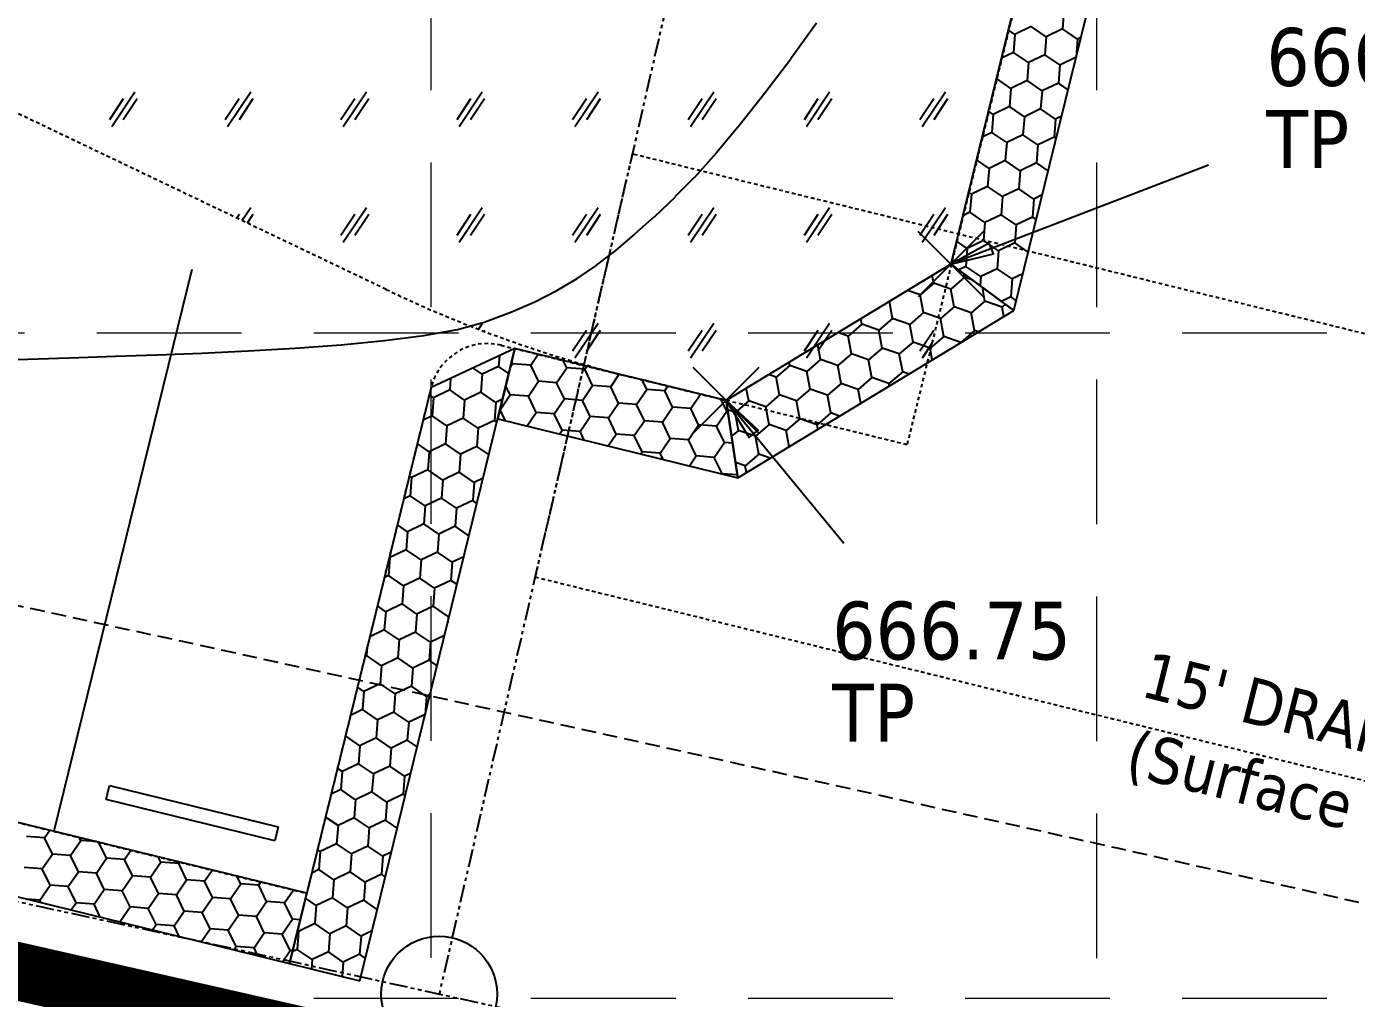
# Model space of a CAD drawing. Header units: inches. Extents: x 6967 to 7890, y 13663 to 15138.
# Drawn here: x 7506.67 to 7552.61, y 14055.46 to 14089.06 of the extents above; entities that cross this region are included whole.
import ezdxf
from ezdxf.enums import TextEntityAlignment as Align

# ---------------------------------------------------------------- set-up
doc = ezdxf.new("R2010")
doc.units = ezdxf.units.IN
doc.header["$MEASUREMENT"] = 0
for name, pattern in [('DASHED', [0.75, 0.5, -0.25]), ('HIDDEN', [0.375, 0.25, -0.125]), ('XGWI003AR$0$HIDDEN2', [0.1875, 0.125, -0.0625]), ('xGWI003pt$0$HIDDEN2', [0.1875, 0.125, -0.0625]), ('xGWI003pt$0$PHANTOM2', [1.25, 0.625, -0.125, 0.125, -0.125, 0.125, -0.125])]:
    doc.linetypes.add(name, pattern=pattern)
for name, color, linetype in [('C-ANNO-EASE-N', 6, 'Continuous'), ('C-SITE-BLDG-STBK-N', 7, 'DASHED'), ('GRID', 254, 'HIDDEN'), ('LIMITS OF DISTURBANCE', 1, 'HIDDEN'), ('PC', 35, 'Continuous'), ('XGWI003AR$0$C-ESMT-ACCS-HTCH-N', 11, 'Continuous'), ('XGWI003AR$0$C-ESMT-ACCS-N', 2, 'XGWI003AR$0$HIDDEN2'), ('XGWI003AR$0$C-PKNG-PAVE-EDGE-N', 4, 'XGWI003AR$0$HIDDEN2'), ('XGWI003AR$0$C-PKNG-STRP-N', 6, 'Continuous'), ('XGWI003AR$0$C-PKNG-WEEL-STOP-N', 2, 'Continuous'), ('xGWI003pt$0$C-ANNO-ROAD-E', 6, 'Continuous'), ('xGWI003pt$0$C-BNDY-E', 3, 'xGWI003pt$0$PHANTOM2'), ('xGWI003pt$0$C-BNDY-N', 1, 'xGWI003pt$0$PHANTOM2'), ('xGWI003pt$0$C-EASE-STRM-N', 6, 'xGWI003pt$0$HIDDEN2'), ('XGWI003ST$0$C-STRM-RRAP-N', 6, 'Continuous')]:
    doc.layers.add(name, color=color, linetype=linetype)
doc.styles.add('L40', font='TAHOMA.TTF', dxfattribs={"height": 1.6})
doc.styles.add('L50', font='TAHOMA.TTF', dxfattribs={"height": 2})
doc.styles.get("Standard").update_dxf_attribs({"font": 'ARIAL.TTF'})

msp = doc.modelspace()

# ---------------------------------------------------------------- linework, layer by layer
at = {"layer": 'C-SITE-BLDG-STBK-N'}
msp.add_arc((6024.673, 7268.021), 6960.55, 76.3001427, 80.6559403, dxfattribs=at)
at = {"layer": 'defpoints'}
msp.add_circle((7520.922, 14055.611), 2, dxfattribs=at)
at = {"layer": 'GRID', "color": 252, "linetype": 'HIDDEN', "lineweight": 0, "ltscale": 20}
for p, q in [((7520.646, 13779.362), (7520.646, 15113.571)), ((7543.648, 13779.358), (7543.648, 15113.571)), ((6991.593, 14078.468), (7865.68, 14078.468)), ((6991.593, 14055.465), (7865.68, 14055.465))]:
    msp.add_line(p, q, dxfattribs=at)
at = {"layer": 'LIMITS OF DISTURBANCE', "linetype": 'DASHED', "ltscale": 25, "const_width": 2}
msp.add_lwpolyline([(7626.68, 14301.006), (7537.696, 14305.63), (7486.929, 14312.377), (7396.549, 14337.663), (7372.92, 14344.826), (7341.409, 14355.654), (7272.761, 14383.79), (7321.112, 14493.627), (7084.447, 14614.894), (7078.433, 14602.87), (7300.437, 14489.887), (7255.526, 14390.868), (7231.156, 14402.508, 0.426649), (7192.435, 14387.891), (7143.122, 14290.437, 0.055483), (7100.956, 14177.591), (7091.992, 14135.021), (7118.278, 14130.517), (7275.487, 14103.266), (7373.361, 14083.725), (7470.495, 14064.556), (7646.846, 14024.455)], format="xyb", dxfattribs=at)
at = {"layer": 'PC', "color": 25, "extrusion": (0.81026, -0.58607, 0), "elevation": -2152.783}
msp.add_lwpolyline([(15829.807, 667), (15831.338, 667)], dxfattribs=at)
at = {"layer": 'PC', "color": 25, "elevation": 667}
for points in [[(7532.176, 14086.764), (7533.067, 14087.944)], [(7523.394, 14079.183), (7524.221, 14079.544)], [(7520.386, 14078.38), (7521.553, 14078.591)], [(7517.533, 14078.058), (7519.029, 14078.203)], [(7519.029, 14078.203), (7520.386, 14078.38)], [(7508.472, 14077.618), (7509.739, 14077.66)], [(7509.739, 14077.66), (7511.171, 14077.71)], [(7512.717, 14077.77), (7514.326, 14077.845)], [(7514.326, 14077.845), (7515.949, 14077.94)], [(7515.949, 14077.94), (7517.533, 14078.058)], [(7506.346, 14077.545), (7507.421, 14077.579)], [(7507.421, 14077.579), (7508.472, 14077.618)]]:
    msp.add_lwpolyline(points, dxfattribs=at)
at = {"layer": 'PC', "color": 25, "extrusion": (0.784415, -0.620236, 0), "elevation": -2828.772}
msp.add_lwpolyline([(15720.206, 667), (15721.598, 667)], dxfattribs=at)
at = {"layer": 'PC', "color": 25, "extrusion": (0.768156, -0.640263, 0), "elevation": -3233.315}
msp.add_lwpolyline([(15640.735, 667), (15642.01, 667)], dxfattribs=at)
at = {"layer": 'PC', "color": 25, "extrusion": (0.746802, -0.665046, 0), "elevation": -3743.178}
msp.add_lwpolyline([(15525.481, 667), (15526.607, 667)], dxfattribs=at)
at = {"layer": 'PC', "color": 25, "linetype": 'Continuous', "extrusion": (0.358822, -0.933406, 0), "elevation": -10438.134}
msp.add_lwpolyline([(12098.623, 666.65), (12089.089, 666.65)], dxfattribs=at)
at = {"layer": 'PC', "color": 25, "extrusion": (0.715286, -0.698832, 0), "elevation": -4456.331}
msp.add_lwpolyline([(15335.059, 667), (15336.005, 667)], dxfattribs=at)
at = {"layer": 'PC', "color": 25, "extrusion": (0.68703, -0.726629, 0), "elevation": -5060.532}
msp.add_lwpolyline([(15145.424, 667), (15146.417, 667)], dxfattribs=at)
at = {"layer": 'PC', "color": 25, "extrusion": (0.670516, -0.741895, 0), "elevation": -5399.85}
msp.add_lwpolyline([(15026.871, 667), (15027.79, 667)], dxfattribs=at)
at = {"layer": 'PC', "color": 25, "extrusion": (-0.644737, 0.764405, 0), "elevation": 5910.88}
msp.add_lwpolyline([(-14832.432, 667), (-14833.298, 667)], dxfattribs=at)
at = {"layer": 'PC', "color": 25, "linetype": 'Continuous'}
for points, elevation in [([(7539.73, 14081.977), (7537.468, 14079.715)], 666.65), ([(7539.73, 14079.715), (7537.468, 14081.977)], 666.65), ([(7531.962, 14077.268), (7529.699, 14075.005)], 666.75), ([(7531.962, 14075.005), (7529.699, 14077.268)], 666.75)]:
    msp.add_lwpolyline(points, dxfattribs=dict(at, elevation=elevation))
for points, elevation in [([(7538.599, 14080.846), (7540.071, 14081.198), (7539.928, 14081.571)], 666.65), ([(7530.831, 14076.136), (7531.629, 14074.851), (7531.938, 14075.105)], 666.75)]:
    msp.add_lwpolyline(points, close=True, dxfattribs=dict(at, elevation=elevation))
at = {"layer": 'PC', "color": 25, "extrusion": (-0.608933, 0.793222, 0), "elevation": 6586.159}
msp.add_lwpolyline([(-14544.342, 667), (-14545.173, 667)], dxfattribs=at)
at = {"layer": 'PC', "color": 25, "extrusion": (0.563619, -0.826035, 0), "elevation": -7389.236}
msp.add_lwpolyline([(14152.437, 667), (14153.253, 667)], dxfattribs=at)
at = {"layer": 'PC', "color": 25, "extrusion": (0.511025, -0.859566, 0), "elevation": -8257.174}
msp.add_lwpolyline([(13663.413, 667), (13664.236, 667)], dxfattribs=at)
at = {"layer": 'PC', "color": 25, "extrusion": (0.454903, -0.890541, 0), "elevation": -9115.616}
msp.add_lwpolyline([(13105.457, 667), (13106.309, 667)], dxfattribs=at)
at = {"layer": 'PC', "color": 25, "extrusion": (0.348834, -0.937185, 0), "elevation": -10570.377}
msp.add_lwpolyline([(11961.13, 667), (11962.106, 667)], dxfattribs=at)
at = {"layer": 'PC', "color": 25, "extrusion": (0.261587, -0.96518, 0), "elevation": -11620.832}
msp.add_lwpolyline([(10942.429, 667), (10943.389, 667)], dxfattribs=at)
at = {"layer": 'PC', "color": 25, "extrusion": (0.038999, -0.999239, 0), "elevation": -13774.07}
msp.add_lwpolyline([(8054.476, 667), (8056.024, 667)], dxfattribs=at)
at = {"layer": 'PC', "color": 25, "linetype": 'Continuous', "extrusion": (0.772429, 0.635101, 0), "elevation": 14756.799}
msp.add_lwpolyline([(6083.568, 666.75), (6089.984, 666.75)], dxfattribs=at)
at = {"layer": 'XGWI003AR$0$C-ESMT-ACCS-HTCH-N', "color": 255, "linetype": 'Continuous'}
for p, q in [((7510.009, 14086.556), (7509.529, 14085.836)), ((7510.409, 14086.796), (7509.609, 14085.596)), ((7510.489, 14086.556), (7510.009, 14085.836)), ((7514.009, 14086.556), (7513.529, 14085.836)), ((7514.409, 14086.796), (7513.609, 14085.596)), ((7514.489, 14086.556), (7514.009, 14085.836)), ((7518.009, 14086.556), (7517.529, 14085.836)), ((7518.409, 14086.796), (7517.609, 14085.596)), ((7518.489, 14086.556), (7518.009, 14085.836)), ((7522.009, 14086.556), (7521.529, 14085.836)), ((7522.409, 14086.796), (7521.609, 14085.596)), ((7522.489, 14086.556), (7522.009, 14085.836)), ((7526.009, 14086.556), (7525.529, 14085.836)), ((7526.409, 14086.796), (7525.609, 14085.596)), ((7526.489, 14086.556), (7526.009, 14085.836)), ((7530.009, 14086.556), (7529.529, 14085.836)), ((7530.409, 14086.796), (7529.609, 14085.596)), ((7530.489, 14086.556), (7530.009, 14085.836)), ((7534.009, 14086.556), (7533.529, 14085.836)), ((7534.409, 14086.796), (7533.609, 14085.596)), ((7534.489, 14086.556), (7534.009, 14085.836)), ((7538.009, 14086.556), (7537.529, 14085.836)), ((7538.409, 14086.796), (7537.609, 14085.596)), ((7538.489, 14086.556), (7538.009, 14085.836)), ((7514.409, 14082.796), (7514.111, 14082.349)), ((7518.409, 14082.796), (7517.609, 14081.596)), ((7522.409, 14082.796), (7521.609, 14081.596)), ((7526.409, 14082.796), (7525.609, 14081.596)), ((7530.409, 14082.796), (7529.609, 14081.596)), ((7534.409, 14082.796), (7533.609, 14081.596)), ((7538.409, 14082.796), (7537.609, 14081.596)), ((7514.009, 14082.556), (7513.929, 14082.436)), ((7514.489, 14082.556), (7514.293, 14082.262)), ((7518.009, 14082.556), (7517.529, 14081.836)), ((7518.489, 14082.556), (7518.009, 14081.836)), ((7522.009, 14082.556), (7521.529, 14081.836)), ((7522.489, 14082.556), (7522.009, 14081.836)), ((7526.009, 14082.556), (7525.529, 14081.836)), ((7526.489, 14082.556), (7526.009, 14081.836)), ((7530.009, 14082.556), (7529.529, 14081.836)), ((7530.489, 14082.556), (7530.009, 14081.836)), ((7534.009, 14082.556), (7533.529, 14081.836)), ((7534.489, 14082.556), (7534.009, 14081.836)), ((7538.009, 14082.556), (7537.529, 14081.836)), ((7538.489, 14082.556), (7538.009, 14081.836)), ((7522.409, 14078.796), (7522.277, 14078.598)), ((7526.409, 14078.796), (7525.609, 14077.596)), ((7530.409, 14078.796), (7529.609, 14077.596)), ((7534.409, 14078.796), (7533.609, 14077.596)), ((7522.489, 14078.556), (7522.468, 14078.525)), ((7526.009, 14078.556), (7525.529, 14077.836)), ((7526.489, 14078.556), (7526.009, 14077.836)), ((7530.009, 14078.556), (7529.529, 14077.836)), ((7530.489, 14078.556), (7530.009, 14077.836)), ((7534.009, 14078.556), (7533.529, 14077.836)), ((7534.489, 14078.556), (7534.009, 14077.836)), ((7538.009, 14078.556), (7537.529, 14077.836)), ((7537.943, 14078.097), (7537.609, 14077.596))]:
    msp.add_line(p, q, dxfattribs=at)
at = {"layer": 'XGWI003AR$0$C-ESMT-ACCS-N', "color": 7}
for p, q in [((7568.454, 14202.574), (7537.086, 14074.601)), ((7519.087, 14079.971), (7476.669, 14100.246)), ((7537.086, 14074.601), (7527.568, 14076.938))]:
    msp.add_line(p, q, dxfattribs=at)
msp.add_arc((7538.062, 14119.668), 44, 244.4523, 256.2016, dxfattribs=at)
at = {"layer": 'XGWI003AR$0$C-PKNG-PAVE-EDGE-N', "color": 7}
for p, q in [((7547.314, 14116.367), (7538.599, 14080.846)), ((7530.831, 14076.136), (7538.599, 14080.846)), ((7523.059, 14078.041), (7530.831, 14076.136)), ((7520.641, 14076.576), (7516.344, 14059.095)), ((7455.156, 14074.093), (7516.344, 14059.095))]:
    msp.add_line(p, q, dxfattribs=at)
msp.add_arc((7522.583, 14076.099), 2, 76.2275, 166.1907, dxfattribs=at)
at = {"layer": 'XGWI003AR$0$C-PKNG-STRP-N', "color": 253}
msp.add_line((7512.378, 14080.665), (7507.603, 14061.238), dxfattribs=at)
at = {"layer": 'XGWI003AR$0$C-PKNG-WEEL-STOP-N', "color": 7}
for p, q in [((7509.417, 14062.337), (7509.536, 14062.823)), ((7509.536, 14062.823), (7515.364, 14061.395)), ((7515.245, 14060.909), (7509.417, 14062.337)), ((7515.364, 14061.395), (7515.245, 14060.909))]:
    msp.add_line(p, q, dxfattribs=at)
at = {"layer": 'xGWI003pt$0$C-BNDY-E', "color": 253}
msp.add_arc((6024.673, 7268.021), 6950.55, 76.3001428, 81.0668632, dxfattribs=at)
at = {"layer": 'xGWI003pt$0$C-BNDY-N', "color": 253}
msp.add_line((7565.439, 14249.442), (7520.922, 14055.611), dxfattribs=at)
at = {"layer": 'xGWI003pt$0$C-EASE-STRM-N', "color": 253}
for p, q in [((7527.592, 14084.652), (7524.234, 14070.031)), ((7645.981, 14055.574), (7527.592, 14084.652)), ((7524.234, 14070.031), (7642.925, 14040.879))]:
    msp.add_line(p, q, dxfattribs=at)
at = {"layer": 'XGWI003ST$0$C-STRM-RRAP-N', "color": 1}
for p, q in [((7547.314, 14116.367), (7538.599, 14080.846)), ((7540.78, 14079.245), (7549.738, 14115.772)), ((7542.502, 14089.599), (7542.455, 14088.976)), ((7540.812, 14088.787), (7540.585, 14088.942)), ((7540.812, 14088.787), (7540.765, 14088.164)), ((7541.375, 14089.058), (7540.812, 14088.787)), ((7541.891, 14088.705), (7541.375, 14089.058)), ((7541.891, 14088.705), (7541.844, 14088.082)), ((7542.455, 14088.976), (7541.891, 14088.705)), ((7542.971, 14088.623), (7542.455, 14088.976)), ((7543.095, 14088.683), (7542.971, 14088.623)), ((7542.971, 14088.623), (7542.924, 14088)), ((7540.765, 14088.164), (7540.345, 14087.962)), ((7541.281, 14087.811), (7540.765, 14088.164)), ((7541.281, 14087.811), (7541.234, 14087.188)), ((7541.844, 14088.082), (7541.281, 14087.811)), ((7542.36, 14087.73), (7541.844, 14088.082)), ((7542.924, 14088), (7542.36, 14087.729)), ((7542.927, 14087.998), (7542.924, 14088)), ((7542.36, 14087.73), (7542.313, 14087.106)), ((7540.67, 14086.917), (7540.172, 14087.258)), ((7540.67, 14086.917), (7540.623, 14086.294)), ((7541.234, 14087.188), (7540.67, 14086.917)), ((7541.75, 14086.836), (7541.234, 14087.188)), ((7542.313, 14087.106), (7541.75, 14086.836)), ((7542.651, 14086.875), (7542.313, 14087.106)), ((7541.75, 14086.836), (7541.702, 14086.212)), ((7540.06, 14086.024), (7539.897, 14086.135)), ((7540.06, 14086.024), (7540.012, 14085.4)), ((7540.623, 14086.294), (7540.06, 14086.023)), ((7541.139, 14085.942), (7540.623, 14086.294)), ((7541.139, 14085.942), (7541.092, 14085.318)), ((7541.702, 14086.212), (7541.139, 14085.942)), ((7542.218, 14085.86), (7541.702, 14086.212)), ((7542.427, 14085.96), (7542.218, 14085.86)), ((7542.219, 14085.86), (7542.171, 14085.237)), ((7540.012, 14085.4), (7539.677, 14085.239)), ((7540.528, 14085.048), (7540.012, 14085.4)), ((7540.528, 14085.048), (7540.481, 14084.425)), ((7541.092, 14085.318), (7540.528, 14085.048)), ((7541.608, 14084.966), (7541.092, 14085.318)), ((7542.171, 14085.237), (7541.608, 14084.966)), ((7542.238, 14085.191), (7542.171, 14085.237)), ((7541.608, 14084.966), (7541.561, 14084.343)), ((7539.918, 14084.154), (7539.483, 14084.451)), ((7539.918, 14084.154), (7539.871, 14083.531)), ((7540.481, 14084.425), (7539.918, 14084.154)), ((7540.997, 14084.072), (7540.481, 14084.425)), ((7541.561, 14084.343), (7540.997, 14084.072)), ((7541.963, 14084.068), (7541.561, 14084.343)), ((7540.997, 14084.072), (7540.95, 14083.449)), ((7539.307, 14083.26), (7539.208, 14083.328)), ((7539.307, 14083.26), (7539.26, 14082.637)), ((7539.871, 14083.531), (7539.307, 14083.26)), ((7540.387, 14083.178), (7539.871, 14083.531)), ((7540.387, 14083.178), (7540.34, 14082.555)), ((7540.95, 14083.449), (7540.387, 14083.178)), ((7541.466, 14083.096), (7540.95, 14083.449)), ((7541.759, 14083.237), (7541.466, 14083.096)), ((7541.466, 14083.096), (7541.419, 14082.473)), ((7539.26, 14082.637), (7539.009, 14082.516)), ((7539.776, 14082.284), (7539.26, 14082.637)), ((7539.776, 14082.284), (7539.729, 14081.661)), ((7540.339, 14082.555), (7539.776, 14082.284)), ((7540.856, 14082.202), (7540.339, 14082.555)), ((7541.419, 14082.473), (7540.856, 14082.202)), ((7541.55, 14082.384), (7541.419, 14082.473)), ((7540.856, 14082.202), (7540.808, 14081.579)), ((7539.166, 14081.39), (7538.795, 14081.644)), ((7539.166, 14081.39), (7539.118, 14080.767)), ((7539.729, 14081.661), (7539.166, 14081.39)), ((7540.245, 14081.309), (7539.729, 14081.661)), ((7540.808, 14081.579), (7540.245, 14081.308)), ((7541.275, 14081.261), (7540.808, 14081.579)), ((7540.245, 14081.309), (7540.198, 14080.685)), ((7538.599, 14080.846), (7530.831, 14076.136)), ((7538.008, 14080.19), (7537.958, 14080.457)), ((7540.78, 14079.245), (7538.599, 14080.846)), ((7538.599, 14080.846), (7540.78, 14079.245)), ((7539.118, 14080.767), (7538.87, 14080.648)), ((7539.072, 14080.391), (7539.048, 14080.516)), ((7539.634, 14080.415), (7539.118, 14080.767)), ((7539.634, 14080.415), (7539.611, 14080.104)), ((7540.198, 14080.685), (7539.634, 14080.415)), ((7540.714, 14080.333), (7540.198, 14080.685)), ((7541.092, 14080.514), (7540.714, 14080.333)), ((7538.008, 14080.19), (7537.535, 14079.782)), ((7538.598, 14079.983), (7538.008, 14080.19)), ((7539.072, 14080.391), (7538.598, 14079.983)), ((7538.714, 14079.369), (7538.598, 14079.983)), ((7539.354, 14080.292), (7539.072, 14080.391)), ((7539.778, 14079.57), (7539.688, 14080.047)), ((7540.714, 14080.333), (7540.667, 14079.71)), ((7536.587, 14078.968), (7536.475, 14079.558)), ((7537.535, 14079.782), (7537.097, 14079.936)), ((7537.65, 14079.168), (7537.535, 14079.782)), ((7539.778, 14079.57), (7539.304, 14079.162)), ((7540.368, 14079.363), (7539.778, 14079.57)), ((7540.667, 14079.71), (7540.353, 14079.559)), ((7540.862, 14079.576), (7540.667, 14079.71)), ((7531.241, 14073.462), (7540.78, 14079.245)), ((7537.651, 14079.168), (7537.177, 14078.761)), ((7538.24, 14078.962), (7537.65, 14079.168)), ((7538.714, 14079.369), (7538.24, 14078.962)), ((7539.304, 14079.162), (7538.714, 14079.369)), ((7539.42, 14078.548), (7539.304, 14079.162)), ((7540.484, 14079.463), (7540.368, 14079.363)), ((7540.43, 14079.033), (7540.368, 14079.363)), ((7535.523, 14078.767), (7535.049, 14078.359)), ((7535.523, 14078.767), (7535.487, 14078.959)), ((7536.113, 14078.56), (7535.523, 14078.767)), ((7536.587, 14078.967), (7536.113, 14078.56)), ((7537.177, 14078.761), (7536.587, 14078.967)), ((7537.293, 14078.147), (7537.177, 14078.761)), ((7538.356, 14078.348), (7538.24, 14078.962)), ((7535.049, 14078.359), (7534.699, 14078.482)), ((7535.165, 14077.745), (7535.049, 14078.359)), ((7536.229, 14077.946), (7536.113, 14078.56)), ((7537.293, 14078.147), (7536.819, 14077.739)), ((7537.882, 14077.94), (7537.292, 14078.147)), ((7538.356, 14078.347), (7537.882, 14077.94)), ((7538.946, 14078.141), (7538.356, 14078.347)), ((7539.42, 14078.548), (7538.946, 14078.141)), ((7538.947, 14078.134), (7538.946, 14078.141)), ((7539.554, 14078.501), (7539.42, 14078.548)), ((7518.178, 14056.075), (7523.539, 14077.924)), ((7523.539, 14077.924), (7520.641, 14076.576)), ((7523.539, 14077.924), (7522.944, 14075.496)), ((7523.003, 14077.674), (7522.975, 14077.31)), ((7530.831, 14076.136), (7523.539, 14077.924)), ((7524.083, 14077.358), (7524.336, 14077.728)), ((7534.101, 14077.544), (7534.004, 14078.06)), ((7535.165, 14077.745), (7534.691, 14077.338)), ((7535.755, 14077.538), (7535.165, 14077.745)), ((7536.229, 14077.946), (7535.755, 14077.538)), ((7536.819, 14077.739), (7536.229, 14077.946)), ((7536.935, 14077.125), (7536.819, 14077.739)), ((7537.959, 14077.534), (7537.882, 14077.94)), ((7522.411, 14077.039), (7522.098, 14077.254)), ((7522.975, 14077.31), (7522.411, 14077.039)), ((7523.329, 14077.068), (7522.975, 14077.31)), ((7523.384, 14077.294), (7523.46, 14077.405)), ((7523.46, 14077.405), (7523.428, 14077.471)), ((7524.083, 14077.358), (7523.46, 14077.404)), ((7524.354, 14076.794), (7524.083, 14077.358)), ((7524.977, 14076.747), (7525.33, 14077.264)), ((7525.33, 14077.264), (7525.209, 14077.514)), ((7525.953, 14077.217), (7525.33, 14077.264)), ((7525.953, 14077.217), (7526.02, 14077.315)), ((7526.224, 14076.653), (7525.953, 14077.217)), ((7533.038, 14077.343), (7532.564, 14076.936)), ((7533.038, 14077.343), (7533.015, 14077.461)), ((7533.627, 14077.137), (7533.038, 14077.343)), ((7534.101, 14077.544), (7533.627, 14077.137)), ((7534.691, 14077.338), (7534.101, 14077.544)), ((7534.807, 14076.723), (7534.691, 14077.338)), ((7535.871, 14076.924), (7535.755, 14077.538)), ((7521.314, 14076.889), (7521.285, 14076.498)), ((7522.412, 14077.039), (7522.364, 14076.416)), ((7524.002, 14076.278), (7524.354, 14076.794)), ((7524.977, 14076.747), (7524.354, 14076.794)), ((7525.248, 14076.184), (7524.977, 14076.747)), ((7526.847, 14076.606), (7527.143, 14077.04)), ((7528.094, 14076.513), (7527.933, 14076.847)), ((7532.564, 14076.936), (7532.301, 14077.028)), ((7532.68, 14076.322), (7532.564, 14076.936)), ((7533.743, 14076.523), (7533.627, 14077.137)), ((7535.871, 14076.924), (7535.397, 14076.517)), ((7536.461, 14076.718), (7535.871, 14076.924)), ((7536.935, 14077.125), (7536.461, 14076.718)), ((7537.156, 14077.047), (7536.935, 14077.125)), ((7520.641, 14076.576), (7515.748, 14056.671)), ((7520.721, 14076.227), (7520.579, 14076.325)), ((7521.285, 14076.498), (7520.721, 14076.227)), ((7521.801, 14076.145), (7521.285, 14076.498)), ((7522.364, 14076.416), (7521.801, 14076.145)), ((7522.88, 14076.063), (7522.364, 14076.416)), ((7523.026, 14075.809), (7523.379, 14076.325)), ((7523.379, 14076.325), (7523.225, 14076.644)), ((7524.002, 14076.278), (7523.379, 14076.325)), ((7524.273, 14075.715), (7524.002, 14076.278)), ((7525.872, 14076.137), (7526.224, 14076.653)), ((7526.847, 14076.606), (7526.224, 14076.653)), ((7527.118, 14076.043), (7526.847, 14076.606)), ((7527.741, 14075.996), (7528.094, 14076.513)), ((7528.717, 14076.466), (7528.094, 14076.513)), ((7528.717, 14076.466), (7528.827, 14076.627)), ((7528.988, 14075.902), (7528.717, 14076.466)), ((7529.611, 14075.855), (7529.95, 14076.352)), ((7531.616, 14076.121), (7531.533, 14076.562)), ((7532.68, 14076.322), (7532.206, 14075.914)), ((7533.269, 14076.115), (7532.68, 14076.322)), ((7533.743, 14076.523), (7533.269, 14076.115)), ((7534.333, 14076.316), (7533.743, 14076.523)), ((7534.807, 14076.723), (7534.333, 14076.316)), ((7534.449, 14075.702), (7534.333, 14076.316)), ((7535.397, 14076.517), (7534.807, 14076.723)), ((7535.488, 14076.036), (7535.397, 14076.517)), ((7536.476, 14076.635), (7536.461, 14076.718)), ((7520.721, 14076.227), (7520.674, 14075.604)), ((7521.801, 14076.145), (7521.753, 14075.522)), ((7522.88, 14076.063), (7522.833, 14075.44)), ((7523.109, 14076.173), (7522.88, 14076.063)), ((7524.896, 14075.668), (7525.248, 14076.184)), ((7525.872, 14076.137), (7525.248, 14076.184)), ((7526.142, 14075.574), (7525.872, 14076.137)), ((7526.766, 14075.527), (7527.118, 14076.043)), ((7527.741, 14075.996), (7527.118, 14076.043)), ((7528.012, 14075.433), (7527.741, 14075.996)), ((7528.635, 14075.386), (7528.988, 14075.902)), ((7529.611, 14075.855), (7528.988, 14075.902)), ((7529.882, 14075.292), (7529.611, 14075.855)), ((7530.857, 14075.761), (7530.657, 14076.179)), ((7530.831, 14076.136), (7531.241, 14073.462)), ((7531.241, 14073.462), (7530.831, 14076.136)), ((7531.616, 14076.121), (7531.142, 14075.713)), ((7532.206, 14075.914), (7531.616, 14076.121)), ((7532.322, 14075.3), (7532.206, 14075.914)), ((7533.385, 14075.501), (7533.269, 14076.115)), ((7520.674, 14075.604), (7520.366, 14075.456)), ((7521.19, 14075.252), (7520.674, 14075.604)), ((7521.753, 14075.522), (7521.19, 14075.252)), ((7522.269, 14075.17), (7521.753, 14075.522)), ((7522.833, 14075.44), (7522.269, 14075.17)), ((7522.916, 14075.384), (7522.833, 14075.44)), ((7522.944, 14075.496), (7531.241, 14073.462)), ((7523.026, 14075.809), (7523.021, 14075.809)), ((7523.208, 14075.431), (7523.026, 14075.809)), ((7523.954, 14075.248), (7524.273, 14075.715)), ((7524.896, 14075.668), (7524.273, 14075.715)), ((7525.167, 14075.105), (7524.896, 14075.668)), ((7525.79, 14075.058), (7526.143, 14075.574)), ((7526.766, 14075.527), (7526.143, 14075.574)), ((7527.037, 14074.964), (7526.766, 14075.527)), ((7527.66, 14074.917), (7528.012, 14075.433)), ((7528.635, 14075.386), (7528.012, 14075.433)), ((7528.906, 14074.823), (7528.635, 14075.386)), ((7530.505, 14075.245), (7530.857, 14075.761)), ((7530.889, 14075.759), (7530.857, 14075.761)), ((7531.142, 14075.713), (7530.882, 14075.805)), ((7531.258, 14075.099), (7531.142, 14075.714)), ((7533.385, 14075.501), (7532.912, 14075.093)), ((7533.975, 14075.294), (7533.385, 14075.501)), ((7534.449, 14075.702), (7533.975, 14075.294)), ((7534.758, 14075.594), (7534.449, 14075.702)), ((7521.19, 14075.252), (7521.143, 14074.628)), ((7522.269, 14075.17), (7522.222, 14074.546)), ((7525.077, 14074.973), (7525.167, 14075.105)), ((7525.79, 14075.058), (7525.167, 14075.105)), ((7525.932, 14074.763), (7525.79, 14075.058)), ((7526.761, 14074.56), (7527.037, 14074.964)), ((7527.66, 14074.917), (7527.037, 14074.964)), ((7527.931, 14074.354), (7527.66, 14074.917)), ((7529.53, 14074.776), (7529.882, 14075.292)), ((7530.505, 14075.245), (7529.882, 14075.292)), ((7530.776, 14074.682), (7530.505, 14075.245)), ((7531.258, 14075.099), (7531.021, 14074.896)), ((7531.848, 14074.893), (7531.258, 14075.099)), ((7532.322, 14075.3), (7531.848, 14074.893)), ((7532.911, 14075.093), (7532.322, 14075.3)), ((7533.016, 14074.538), (7532.911, 14075.093)), ((7534.005, 14075.137), (7533.975, 14075.294)), ((7520.579, 14074.358), (7520.165, 14074.641)), ((7521.143, 14074.628), (7520.579, 14074.358)), ((7521.659, 14074.276), (7521.143, 14074.628)), ((7522.222, 14074.546), (7521.659, 14074.276)), ((7522.64, 14074.261), (7522.222, 14074.546)), ((7528.554, 14074.307), (7528.906, 14074.823)), ((7529.53, 14074.776), (7528.906, 14074.823)), ((7529.801, 14074.213), (7529.53, 14074.776)), ((7530.424, 14074.166), (7530.776, 14074.682)), ((7531.057, 14074.661), (7530.776, 14074.682)), ((7531.964, 14074.279), (7531.848, 14074.893)), ((7516.345, 14059.098), (7455.156, 14074.093)), ((7520.579, 14074.358), (7520.532, 14073.735)), ((7521.659, 14074.276), (7521.611, 14073.653)), ((7527.884, 14074.285), (7527.931, 14074.354)), ((7528.554, 14074.307), (7527.931, 14074.354)), ((7528.656, 14074.095), (7528.554, 14074.307)), ((7529.568, 14073.872), (7529.801, 14074.213)), ((7530.424, 14074.166), (7529.801, 14074.213)), ((7530.695, 14073.603), (7530.424, 14074.166)), ((7531.49, 14073.871), (7531.161, 14073.986)), ((7531.964, 14074.278), (7531.49, 14073.871)), ((7532.36, 14074.14), (7531.964, 14074.278)), ((7520.532, 14073.735), (7519.968, 14073.464)), ((7521.048, 14073.382), (7520.532, 14073.735)), ((7521.611, 14073.653), (7521.048, 14073.382)), ((7522.127, 14073.3), (7521.611, 14073.653)), ((7530.691, 14073.597), (7530.695, 14073.603)), ((7531.226, 14073.562), (7530.695, 14073.602)), ((7531.534, 14073.639), (7531.49, 14073.871)), ((7519.968, 14073.464), (7519.889, 14073.518)), ((7519.968, 14073.464), (7519.921, 14072.841)), ((7521.048, 14073.382), (7521.001, 14072.759)), ((7522.127, 14073.3), (7522.08, 14072.677)), ((7522.441, 14073.451), (7522.127, 14073.3)), ((7519.921, 14072.841), (7519.696, 14072.733)), ((7520.437, 14072.488), (7519.921, 14072.841)), ((7521.001, 14072.759), (7520.437, 14072.488)), ((7521.517, 14072.406), (7521, 14072.759)), ((7522.08, 14072.677), (7521.517, 14072.406)), ((7522.227, 14072.576), (7522.08, 14072.677)), ((7520.437, 14072.488), (7520.39, 14071.865)), ((7521.517, 14072.406), (7521.469, 14071.783)), ((7519.826, 14071.594), (7519.476, 14071.834)), ((7520.39, 14071.865), (7519.826, 14071.594)), ((7520.906, 14071.512), (7520.39, 14071.865)), ((7521.469, 14071.783), (7520.906, 14071.512)), ((7521.951, 14071.454), (7521.469, 14071.783)), ((7454.56, 14071.665), (7515.748, 14056.671)), ((7519.826, 14071.594), (7519.779, 14070.971)), ((7520.906, 14071.512), (7520.858, 14070.889)), ((7519.779, 14070.971), (7519.216, 14070.701)), ((7520.295, 14070.619), (7519.779, 14070.971)), ((7520.858, 14070.889), (7520.295, 14070.619)), ((7521.374, 14070.537), (7520.858, 14070.889)), ((7519.216, 14070.701), (7519.168, 14070.077)), ((7519.216, 14070.701), (7519.2, 14070.712)), ((7520.295, 14070.619), (7520.248, 14069.995)), ((7521.374, 14070.537), (7521.327, 14069.913)), ((7521.773, 14070.728), (7521.374, 14070.537)), ((7519.168, 14070.077), (7519.027, 14070.01)), ((7519.684, 14069.725), (7519.168, 14070.077)), ((7520.248, 14069.995), (7519.684, 14069.725)), ((7520.764, 14069.643), (7520.248, 14069.995)), ((7521.327, 14069.913), (7520.764, 14069.643)), ((7521.538, 14069.769), (7521.327, 14069.913)), ((7519.684, 14069.725), (7519.637, 14069.102)), ((7520.764, 14069.643), (7520.716, 14069.02)), ((7519.073, 14068.831), (7518.786, 14069.028)), ((7519.637, 14069.102), (7519.074, 14068.831)), ((7520.153, 14068.749), (7519.637, 14069.102)), ((7520.716, 14069.02), (7520.153, 14068.749)), ((7521.232, 14068.667), (7520.716, 14069.02)), ((7519.074, 14068.831), (7519.026, 14068.208)), ((7520.153, 14068.749), (7520.106, 14068.126)), ((7521.232, 14068.667), (7521.217, 14068.46)), ((7521.272, 14068.686), (7521.232, 14068.667)), ((7519.026, 14068.208), (7518.525, 14067.967)), ((7519.542, 14067.855), (7519.026, 14068.208)), ((7520.106, 14068.126), (7519.542, 14067.855)), ((7520.622, 14067.773), (7520.106, 14068.126)), ((7518.438, 14067.614), (7518.415, 14067.314)), ((7519.542, 14067.855), (7519.495, 14067.232)), ((7520.622, 14067.773), (7520.574, 14067.15)), ((7521.105, 14068.005), (7520.622, 14067.773)), ((7518.415, 14067.314), (7518.358, 14067.286)), ((7518.931, 14066.961), (7518.415, 14067.314)), ((7519.495, 14067.232), (7518.931, 14066.961)), ((7520.011, 14066.879), (7519.495, 14067.232)), ((7520.574, 14067.15), (7520.011, 14066.879)), ((7520.849, 14066.962), (7520.574, 14067.15)), ((7518.931, 14066.961), (7518.884, 14066.338)), ((7520.011, 14066.879), (7519.963, 14066.256)), ((7518.321, 14066.068), (7518.096, 14066.221)), ((7518.884, 14066.338), (7518.321, 14066.068)), ((7519.4, 14065.986), (7518.884, 14066.338)), ((7519.963, 14066.256), (7519.4, 14065.986)), ((7520.479, 14065.904), (7519.963, 14066.256)), ((7518.321, 14066.068), (7518.273, 14065.444)), ((7519.4, 14065.986), (7519.353, 14065.362)), ((7520.48, 14065.904), (7520.432, 14065.28)), ((7520.604, 14065.963), (7520.479, 14065.904)), ((7518.273, 14065.444), (7517.856, 14065.244)), ((7518.789, 14065.092), (7518.273, 14065.444)), ((7519.353, 14065.362), (7518.789, 14065.092)), ((7519.869, 14065.01), (7519.353, 14065.362)), ((7520.432, 14065.28), (7519.869, 14065.01)), ((7520.436, 14065.278), (7520.432, 14065.28)), ((7518.789, 14065.092), (7518.742, 14064.469)), ((7519.869, 14065.01), (7519.821, 14064.387)), ((7518.179, 14064.198), (7517.682, 14064.537)), ((7518.742, 14064.469), (7518.179, 14064.198)), ((7519.258, 14064.116), (7518.742, 14064.469)), ((7519.821, 14064.387), (7519.258, 14064.116)), ((7520.16, 14064.155), (7519.821, 14064.387)), ((7518.179, 14064.198), (7518.131, 14063.575)), ((7519.258, 14064.116), (7519.211, 14063.493)), ((7517.568, 14063.304), (7517.406, 14063.415)), ((7518.131, 14063.575), (7517.568, 14063.304)), ((7518.647, 14063.222), (7518.131, 14063.575)), ((7519.211, 14063.493), (7518.647, 14063.222)), ((7519.727, 14063.14), (7519.211, 14063.493)), ((7517.568, 14063.304), (7517.52, 14062.681)), ((7518.647, 14063.222), (7518.6, 14062.599)), ((7519.727, 14063.14), (7519.679, 14062.517)), ((7519.936, 14063.241), (7519.727, 14063.14)), ((7517.52, 14062.681), (7517.186, 14062.521)), ((7518.036, 14062.328), (7517.52, 14062.681)), ((7518.6, 14062.599), (7518.036, 14062.328)), ((7519.116, 14062.246), (7518.6, 14062.599)), ((7519.679, 14062.517), (7519.116, 14062.246)), ((7519.747, 14062.471), (7519.679, 14062.517)), ((7518.036, 14062.328), (7517.989, 14061.705)), ((7519.116, 14062.246), (7519.069, 14061.623)), ((7517.426, 14061.435), (7516.992, 14061.731)), ((7517.989, 14061.705), (7517.426, 14061.435)), ((7518.505, 14061.353), (7517.989, 14061.705)), ((7519.069, 14061.623), (7518.505, 14061.353)), ((7519.471, 14061.348), (7519.068, 14061.623)), ((7507.29, 14061.016), (7507.467, 14061.274)), ((7517.426, 14061.435), (7517.378, 14060.811)), ((7518.505, 14061.353), (7518.458, 14060.729)), ((7507.29, 14061.015), (7506.667, 14061.062)), ((7507.561, 14060.452), (7507.29, 14061.015)), ((7508.184, 14060.405), (7508.537, 14060.922)), ((7508.537, 14060.922), (7508.487, 14061.024)), ((7509.069, 14060.881), (7508.537, 14060.922)), ((7509.431, 14060.311), (7509.168, 14060.857)), ((7517.378, 14060.811), (7516.815, 14060.541)), ((7517.894, 14060.459), (7517.378, 14060.811)), ((7518.458, 14060.729), (7517.894, 14060.459)), ((7518.974, 14060.377), (7518.458, 14060.729)), ((7507.209, 14059.936), (7507.561, 14060.452)), ((7508.184, 14060.405), (7507.561, 14060.452)), ((7508.455, 14059.842), (7508.184, 14060.405)), ((7509.079, 14059.795), (7509.431, 14060.311)), ((7510.054, 14060.264), (7509.431, 14060.311)), ((7510.054, 14060.264), (7510.274, 14060.586)), ((7510.325, 14059.701), (7510.054, 14060.264)), ((7511.301, 14060.17), (7511.211, 14060.356)), ((7516.815, 14060.541), (7516.716, 14060.608)), ((7516.815, 14060.541), (7516.768, 14059.918)), ((7517.894, 14060.459), (7517.847, 14059.836)), ((7518.974, 14060.377), (7518.926, 14059.754)), ((7519.268, 14060.518), (7518.974, 14060.377)), ((7507.209, 14059.936), (7506.586, 14059.983)), ((7507.48, 14059.373), (7507.209, 14059.936)), ((7508.103, 14059.326), (7508.455, 14059.842)), ((7509.079, 14059.795), (7508.455, 14059.842)), ((7509.35, 14059.232), (7509.079, 14059.795)), ((7510.948, 14059.654), (7511.301, 14060.171)), ((7511.924, 14060.123), (7511.301, 14060.17)), ((7511.924, 14060.124), (7511.958, 14060.173)), ((7512.195, 14059.56), (7511.924, 14060.124)), ((7512.818, 14059.513), (7513.081, 14059.898)), ((7516.768, 14059.918), (7516.517, 14059.797)), ((7517.284, 14059.565), (7516.768, 14059.918)), ((7517.847, 14059.836), (7517.284, 14059.565)), ((7518.363, 14059.483), (7517.847, 14059.836)), ((7518.926, 14059.754), (7518.363, 14059.483)), ((7519.058, 14059.664), (7518.926, 14059.754)), ((7507.128, 14058.857), (7507.48, 14059.373)), ((7508.103, 14059.326), (7507.48, 14059.373)), ((7508.374, 14058.763), (7508.103, 14059.326)), ((7509.973, 14059.185), (7510.325, 14059.701)), ((7510.948, 14059.654), (7510.325, 14059.701)), ((7511.219, 14059.091), (7510.948, 14059.654)), ((7511.842, 14059.044), (7512.195, 14059.56)), ((7512.818, 14059.513), (7512.195, 14059.56)), ((7513.089, 14058.95), (7512.818, 14059.513)), ((7513.712, 14058.903), (7514.064, 14059.419)), ((7514.064, 14059.419), (7513.935, 14059.689)), ((7514.688, 14059.372), (7514.064, 14059.419)), ((7514.688, 14059.372), (7514.765, 14059.486)), ((7514.959, 14058.809), (7514.688, 14059.372)), ((7517.284, 14059.565), (7517.236, 14058.942)), ((7518.363, 14059.483), (7518.316, 14058.86)), ((7507.128, 14058.857), (7506.696, 14058.889)), ((7507.168, 14058.773), (7507.128, 14058.857)), ((7508.997, 14058.716), (7509.35, 14059.232)), ((7509.973, 14059.185), (7509.35, 14059.232)), ((7510.244, 14058.622), (7509.973, 14059.185)), ((7510.867, 14058.575), (7511.219, 14059.091)), ((7511.842, 14059.044), (7511.219, 14059.091)), ((7512.113, 14058.481), (7511.842, 14059.044)), ((7512.737, 14058.434), (7513.089, 14058.95)), ((7513.712, 14058.903), (7513.089, 14058.95)), ((7513.983, 14058.34), (7513.712, 14058.903)), ((7515.582, 14058.762), (7515.888, 14059.21)), ((7515.748, 14056.671), (7516.345, 14059.098)), ((7516.673, 14058.671), (7516.302, 14058.924)), ((7517.236, 14058.942), (7516.673, 14058.671)), ((7517.752, 14058.589), (7517.236, 14058.942)), ((7518.316, 14058.86), (7517.752, 14058.589)), ((7518.783, 14058.541), (7518.316, 14058.86)), ((7508.207, 14058.519), (7508.374, 14058.763)), ((7508.997, 14058.716), (7508.374, 14058.763)), ((7509.21, 14058.273), (7508.997, 14058.716)), ((7509.892, 14058.106), (7510.244, 14058.622)), ((7510.867, 14058.575), (7510.244, 14058.622)), ((7511.138, 14058.012), (7510.867, 14058.575)), ((7511.761, 14057.965), (7512.113, 14058.481)), ((7512.737, 14058.434), (7512.113, 14058.481)), ((7513.008, 14057.871), (7512.737, 14058.434)), ((7514.606, 14058.293), (7514.959, 14058.809)), ((7515.582, 14058.762), (7514.959, 14058.809)), ((7515.853, 14058.199), (7515.582, 14058.762)), ((7516.673, 14058.671), (7516.626, 14058.048)), ((7517.752, 14058.589), (7517.705, 14057.966)), ((7511.014, 14057.831), (7511.138, 14058.012)), ((7511.761, 14057.965), (7511.138, 14058.012)), ((7511.934, 14057.605), (7511.761, 14057.965)), ((7513.631, 14057.824), (7513.983, 14058.34)), ((7514.606, 14058.293), (7513.983, 14058.34)), ((7514.877, 14057.73), (7514.606, 14058.293)), ((7515.501, 14057.683), (7515.853, 14058.199)), ((7516.119, 14058.179), (7515.853, 14058.199)), ((7516.625, 14058.048), (7516.062, 14057.777)), ((7517.141, 14057.695), (7516.625, 14058.048)), ((7517.705, 14057.966), (7517.142, 14057.695)), ((7518.221, 14057.613), (7517.705, 14057.966)), ((7512.699, 14057.418), (7513.008, 14057.871)), ((7513.631, 14057.824), (7513.008, 14057.871)), ((7513.902, 14057.26), (7513.631, 14057.824)), ((7514.525, 14057.214), (7514.877, 14057.73)), ((7515.501, 14057.683), (7514.877, 14057.73)), ((7515.771, 14057.12), (7515.5, 14057.683)), ((7516.062, 14057.778), (7516.015, 14057.154)), ((7516.062, 14057.778), (7516.026, 14057.802)), ((7517.142, 14057.695), (7517.094, 14057.072)), ((7518.221, 14057.613), (7518.174, 14056.99)), ((7518.6, 14057.795), (7518.221, 14057.613)), ((7513.821, 14057.143), (7513.902, 14057.26)), ((7514.525, 14057.213), (7513.902, 14057.26)), ((7514.658, 14056.938), (7514.525, 14057.213)), ((7515.506, 14056.73), (7515.771, 14057.12)), ((7515.857, 14057.113), (7515.771, 14057.12)), ((7516.015, 14057.154), (7515.848, 14057.074)), ((7516.531, 14056.802), (7516.015, 14057.154)), ((7517.094, 14057.072), (7516.531, 14056.802)), ((7517.61, 14056.72), (7517.094, 14057.072)), ((7518.174, 14056.99), (7517.61, 14056.72)), ((7518.369, 14056.856), (7518.174, 14056.99)), ((7515.748, 14056.671), (7518.178, 14056.075)), ((7516.531, 14056.802), (7516.507, 14056.485)), ((7517.61, 14056.72), (7517.573, 14056.224))]:
    msp.add_line(p, q, dxfattribs=at)

# ---------------------------------------------------------------- texts
at = {"layer": 'C-ANNO-EASE-N', "color": 7, "style": 'L40'}
for s, p in [("15' DRAINAGE EASEMENT", (7545.097, 14065.917)), ('(Surface Flow Only)', (7544.553, 14063.219))]:
    msp.add_text(s, height=1.6, rotation=345.9504, dxfattribs=at).set_placement(p)
at = {"layer": 'PC', "color": 25, "char_height": 2, "attachment_point": 1, "style": 'L50'}
for s, insert, width in [('\\fTahoma|b0|i0|c0|p34;\\W1.0000000000;\\T1.0000000000;\\o\\l666.65', (7549.499, 14089.01, 666.65), 9.08664), ('\\fTahoma|b0|i0|c0|p34;\\W1.0000000000;\\T1.0000000000;\\o\\lTP', (7549.499, 14086.17, 666.65), 3.98388), ('\\fTahoma|b0|i0|c0|p34;\\W1.0000000000;\\T1.0000000000;\\o\\l666.75', (7534.498, 14069.18, 666.75), 9.08664), ('\\fTahoma|b0|i0|c0|p34;\\W1.0000000000;\\T1.0000000000;\\o\\lTP', (7534.498, 14066.341, 666.75), 3.98388)]:
    msp.add_mtext(s, dxfattribs=dict(at, insert=insert, width=width))
at = {"layer": 'xGWI003pt$0$C-ANNO-ROAD-E', "color": 7}
msp.add_text('GULF, COLORADO & SANTA FE RAILROAD', height=10.05, rotation=347.2544, dxfattribs=at).set_placement((7478.381, 14021.287), align=Align.CENTER)

doc.saveas('drawing.dxf')
